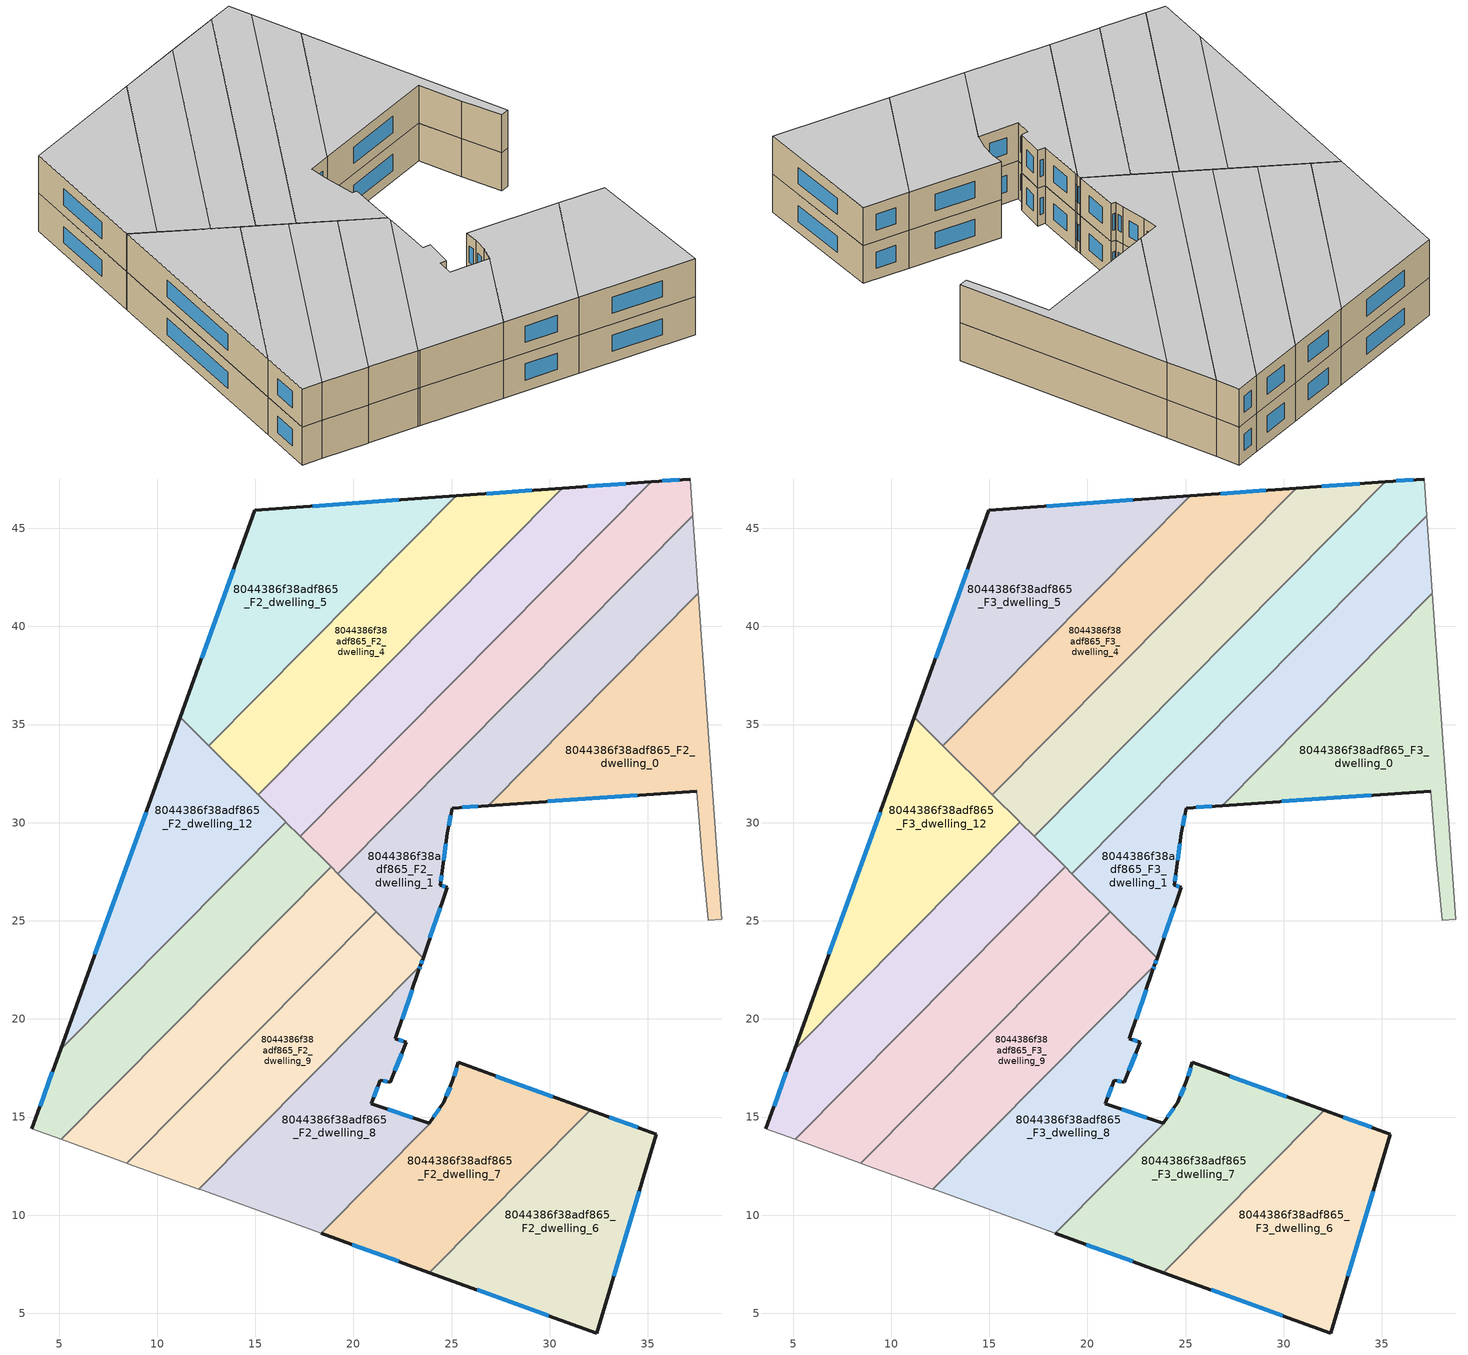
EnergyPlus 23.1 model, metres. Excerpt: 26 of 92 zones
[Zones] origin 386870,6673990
8044386f38adf865_F2_dwelling_0
 floor to 8044386f38adf865_F1_dwelling_0 (EU_floor_Construction): 37.58,41.69 38.77,25.08 38.1,25.02 37.77,28.16 37.5,31.6 26.86,30.87 z6
 wall outside (EU_wall_Construction): 26.86,30.87 37.5,31.6 z6:9
 wall adiabatic (EU_wall_Construction): 37.5,31.6 37.77,28.16 38.1,25.02 38.77,25.08 37.58,41.69 z6:9
 wall to 8044386f38adf865_F2_dwelling_1 (EU_wall_Construction): 37.58,41.69 26.86,30.87 z6:9
 window (EU_Window_Construction): 29.9,31.08 34.46,31.39 z6.86:8.14
8044386f38adf865_F2_dwelling_1
 floor to 8044386f38adf865_F1_dwelling_1 (EU_floor_Construction): 37.29,45.66 37.58,41.69 26.86,30.87 25.03,30.75 24.78,29.47 24.53,27.54 24.42,26.82 24.78,26.7 23.55,23.1 19.21,27.4 z6
 wall outside (EU_wall_Construction): 23.55,23.1 24.78,26.7 24.42,26.82 24.53,27.54 24.78,29.47 25.03,30.75 26.86,30.87 z6:9
 wall to 8044386f38adf865_F2_dwelling_2 (EU_wall_Construction): 37.29,45.66 19.21,27.4 z6:9
 wall adiabatic (EU_wall_Construction): 37.58,41.69 37.29,45.66 z6:9
 wall to 8044386f38adf865_F2_dwelling_9 (EU_wall_Construction): 21.16,25.47 21.19,25.43 23.55,23.1 z6:9
 wall to 8044386f38adf865_F2_dwelling_10 (EU_wall_Construction): 19.21,27.4 21.16,25.47 z6:9
 window (EU_Window_Construction): 24.45,27.02 24.5,27.33 / 24.68,26.73 24.53,26.78 / 23.9,24.13 24.43,25.67 / 25.55,30.78 26.34,30.84 / 24.85,29.83 24.96,30.38 / 24.6,28.09 24.71,28.92 z6.86:8.14
8044386f38adf865_F2_dwelling_10
 floor to 8044386f38adf865_F1_dwelling_10 (EU_floor_Construction): 21.16,25.47 8.46,12.65 5.1,13.86 18.86,27.75 z6
 wall to 8044386f38adf865_F2_dwelling_9 (EU_wall_Construction): 8.46,12.65 21.16,25.47 z6:9
 wall adiabatic (EU_wall_Construction): 5.1,13.86 8.46,12.65 z6:9
 wall to 8044386f38adf865_F2_dwelling_11 (EU_wall_Construction): 18.86,27.75 5.1,13.86 z6:9
 wall to 8044386f38adf865_F2_dwelling_2 (EU_wall_Construction): 19.21,27.4 18.86,27.75 z6:9
8044386f38adf865_F2_dwelling_11
 floor to 8044386f38adf865_F1_dwelling_11 (EU_floor_Construction): 18.86,27.75 5.1,13.86 3.61,14.4 5.07,18.45 16.55,30.04 z6
 wall outside (EU_wall_Construction): 5.07,18.45 3.61,14.4 z6:9
 wall adiabatic (EU_wall_Construction): 3.61,14.4 5.1,13.86 z6:9
 wall to 8044386f38adf865_F2_dwelling_3 (EU_wall_Construction): 17.28,29.31 16.55,30.04 z6:9
 wall to 8044386f38adf865_F2_dwelling_12 (EU_wall_Construction): 16.55,30.04 5.07,18.45 z6:9
 wall to 8044386f38adf865_F2_dwelling_2 (EU_wall_Construction): 18.86,27.74 17.28,29.31 z6:9
 window (EU_Window_Construction): 4.65,17.29 4.03,15.56 z6.86:8.14
8044386f38adf865_F2_dwelling_12
 floor to 8044386f38adf865_F1_dwelling_12 (EU_floor_Construction): 16.55,30.04 5.07,18.45 11.17,35.36 z6
 wall outside (EU_wall_Construction): 11.17,35.36 5.07,18.45 z6:9
 wall to 8044386f38adf865_F2_dwelling_4 (EU_wall_Construction): 15.15,31.42 12.62,33.93 z6:9
 wall to 8044386f38adf865_F2_dwelling_5 (EU_wall_Construction): 12.62,33.93 11.17,35.36 z6:9
 wall to 8044386f38adf865_F2_dwelling_3 (EU_wall_Construction): 16.55,30.04 15.15,31.42 z6:9
 window (EU_Window_Construction): 9.43,30.53 6.82,23.28 z6.86:8.14
8044386f38adf865_F2_dwelling_2
 floor to 8044386f38adf865_F1_dwelling_2 (EU_floor_Construction): 37.16,47.52 37.29,45.66 19.21,27.4 17.28,29.31 35.18,47.37 z6
 wall outside (EU_wall_Construction): 37.16,47.52 35.18,47.37 z6:9
 wall adiabatic (EU_wall_Construction): 37.29,45.66 37.16,47.52 z6:9
 wall to 8044386f38adf865_F2_dwelling_3 (EU_wall_Construction): 35.18,47.37 17.28,29.31 z6:9
 window (EU_Window_Construction): 36.6,47.48 35.75,47.41 z6.86:8.14
8044386f38adf865_F2_dwelling_3
 floor to 8044386f38adf865_F1_dwelling_3 (EU_floor_Construction): 35.18,47.37 17.28,29.31 15.15,31.42 30.64,47.05 z6
 wall outside (EU_wall_Construction): 35.18,47.37 30.64,47.05 z6:9
 wall to 8044386f38adf865_F2_dwelling_4 (EU_wall_Construction): 30.64,47.05 15.15,31.42 z6:9
 window (EU_Window_Construction): 33.89,47.28 31.94,47.14 z6.86:8.14
8044386f38adf865_F2_dwelling_4
 floor to 8044386f38adf865_F1_dwelling_4 (EU_floor_Construction): 30.64,47.05 15.15,31.42 12.62,33.92 25.24,46.66 z6
 wall outside (EU_wall_Construction): 30.64,47.05 25.24,46.66 z6:9
 wall to 8044386f38adf865_F2_dwelling_5 (EU_wall_Construction): 25.24,46.66 12.62,33.92 z6:9
 window (EU_Window_Construction): 29.1,46.94 26.79,46.77 z6.86:8.14
8044386f38adf865_F2_dwelling_5
 floor to 8044386f38adf865_F1_dwelling_5 (EU_floor_Construction): 25.24,46.66 12.62,33.92 11.17,35.36 14.98,45.93 z6
 wall outside (EU_wall_Construction): 25.24,46.66 14.98,45.93 11.17,35.36 z6:9
 window (EU_Window_Construction): 13.9,42.91 12.26,38.38 / 22.31,46.45 17.92,46.14 z6.86:8.14
8044386f38adf865_F2_dwelling_6
 floor to 8044386f38adf865_F1_dwelling_6 (EU_floor_Construction): 35.44,14.12 32.4,3.99 23.88,7.07 31.72,14.99 32.07,15.34 z6
 wall outside (EU_wall_Construction): 23.88,7.07 32.4,3.99 35.44,14.12 32.07,15.34 z6:9
 wall to 8044386f38adf865_F2_dwelling_7 (EU_wall_Construction): 32.07,15.34 31.73,15 / 31.72,14.99 23.88,7.07 z6:9
 window (EU_Window_Construction): 34.48,14.47 33.04,14.99 / 33.27,6.89 34.57,11.23 / 26.31,6.19 29.96,4.87 z6.86:8.14
8044386f38adf865_F2_dwelling_7
 floor to 8044386f38adf865_F1_dwelling_7 (EU_floor_Construction): 32.07,15.34 31.73,15 23.88,7.07 18.36,9.07 23.9,14.66 23.87,14.67 24.61,15.76 25.05,16.81 25.34,17.78 z6
 wall outside (EU_wall_Construction): 32.07,15.34 25.34,17.78 25.05,16.81 24.61,15.76 23.87,14.67 / 18.36,9.07 23.88,7.07 z6:9
 wall to 8044386f38adf865_F2_dwelling_8 (EU_wall_Construction): 23.87,14.67 23.9,14.66 18.36,9.07 z6:9
 window (EU_Window_Construction): 24.4,15.45 24.08,14.99 / 24.93,16.51 24.74,16.06 / 25.26,17.5 25.13,17.09 / 30.15,16.04 27.27,17.08 / 19.93,8.5 22.3,7.64 z6.86:8.14
8044386f38adf865_F2_dwelling_8
 floor to 8044386f38adf865_F1_dwelling_8 (EU_floor_Construction): 23.42,22.71 23.34,22.49 22.14,18.99 22.71,18.8 21.87,16.78 21.37,16.88 20.9,15.67 23.86,14.68 23.9,14.66 18.36,9.07 12.23,11.28 12.13,11.32 z6
 wall outside (EU_wall_Construction): 23.86,14.68 20.9,15.67 21.37,16.88 21.87,16.78 22.71,18.8 22.14,18.99 23.34,22.49 23.42,22.71 z6:9
 wall adiabatic (EU_wall_Construction): 12.13,11.32 12.23,11.28 18.36,9.07 z6:9
 wall to 8044386f38adf865_F2_dwelling_9 (EU_wall_Construction): 23.42,22.71 12.13,11.32 z6:9
 window (EU_Window_Construction): 23.36,22.56 23.4,22.65 / 22.48,19.99 23,21.49 / 22.54,18.86 22.3,18.94 / 22.11,17.36 22.47,18.23 / 21.51,16.85 21.73,16.81 / 21.03,16.02 21.23,16.53 / 23.02,14.96 21.75,15.39 z6.86:8.14
8044386f38adf865_F2_dwelling_9
 floor to 8044386f38adf865_F1_dwelling_9 (EU_floor_Construction): 21.19,25.43 23.55,23.1 23.42,22.71 12.13,11.32 8.51,12.63 8.46,12.65 21.16,25.47 z6
 wall outside (EU_wall_Construction): 23.42,22.71 23.55,23.1 z6:9
 wall adiabatic (EU_wall_Construction): 8.46,12.65 8.51,12.63 12.13,11.32 z6:9
 window (EU_Window_Construction): 23.46,22.82 23.51,22.99 z6.86:8.14
8044386f38adf865_F3_dwelling_0
 floor to 8044386f38adf865_F2_dwelling_0 (EU_floor_Construction): 37.58,41.69 38.77,25.08 38.1,25.02 37.77,28.16 37.5,31.6 26.86,30.87 z9
 wall outside (EU_wall_Construction): 26.86,30.87 37.5,31.6 z9:12
 wall adiabatic (EU_wall_Construction): 37.5,31.6 37.77,28.16 38.1,25.02 38.77,25.08 37.58,41.69 z9:12
 wall to 8044386f38adf865_F3_dwelling_1 (EU_wall_Construction): 37.58,41.69 26.86,30.87 z9:12
 window (EU_Window_Construction): 29.9,31.08 34.46,31.39 z9.86:11.14
 ceiling to 8044386f38adf865_F4_dwelling_0 (EU_floor_Construction): 38.77,25.08 37.58,41.69 26.86,30.87 37.5,31.6 37.77,28.16 38.1,25.02 z12
8044386f38adf865_F3_dwelling_1
 floor to 8044386f38adf865_F2_dwelling_1 (EU_floor_Construction): 37.29,45.66 37.58,41.69 26.86,30.87 25.03,30.75 24.78,29.47 24.53,27.54 24.42,26.82 24.78,26.7 23.55,23.1 19.21,27.4 z9
 wall outside (EU_wall_Construction): 23.55,23.1 24.78,26.7 24.42,26.82 24.53,27.54 24.78,29.47 25.03,30.75 26.86,30.87 z9:12
 wall to 8044386f38adf865_F3_dwelling_2 (EU_wall_Construction): 37.29,45.66 19.21,27.4 z9:12
 wall adiabatic (EU_wall_Construction): 37.58,41.69 37.29,45.66 z9:12
 wall to 8044386f38adf865_F3_dwelling_9 (EU_wall_Construction): 21.16,25.47 21.19,25.43 23.55,23.1 z9:12
 wall to 8044386f38adf865_F3_dwelling_10 (EU_wall_Construction): 19.21,27.4 21.16,25.47 z9:12
 window (EU_Window_Construction): 24.45,27.02 24.5,27.33 / 24.68,26.73 24.53,26.78 / 23.9,24.13 24.43,25.67 / 25.55,30.78 26.34,30.84 / 24.85,29.83 24.96,30.38 / 24.6,28.09 24.71,28.92 z9.86:11.14
 ceiling to 8044386f38adf865_F4_dwelling_1 (EU_floor_Construction): 26.86,30.87 37.58,41.69 37.29,45.66 19.21,27.4 23.55,23.1 24.78,26.7 24.42,26.82 24.53,27.54 24.78,29.47 25.03,30.75 z12
8044386f38adf865_F3_dwelling_10
 floor to 8044386f38adf865_F2_dwelling_10 (EU_floor_Construction): 21.16,25.47 8.46,12.65 5.1,13.86 18.86,27.75 z9
 wall to 8044386f38adf865_F3_dwelling_9 (EU_wall_Construction): 8.46,12.65 21.16,25.47 z9:12
 wall adiabatic (EU_wall_Construction): 5.1,13.86 8.46,12.65 z9:12
 wall to 8044386f38adf865_F3_dwelling_11 (EU_wall_Construction): 18.86,27.75 5.1,13.86 z9:12
 wall to 8044386f38adf865_F3_dwelling_2 (EU_wall_Construction): 19.21,27.4 18.86,27.75 z9:12
 ceiling to 8044386f38adf865_F4_dwelling_10 (EU_floor_Construction): 8.46,12.65 21.16,25.47 18.86,27.75 5.1,13.86 z12
8044386f38adf865_F3_dwelling_11
 floor to 8044386f38adf865_F2_dwelling_11 (EU_floor_Construction): 18.86,27.75 5.1,13.86 3.61,14.4 5.07,18.45 16.55,30.04 z9
 wall outside (EU_wall_Construction): 5.07,18.45 3.61,14.4 z9:12
 wall adiabatic (EU_wall_Construction): 3.61,14.4 5.1,13.86 z9:12
 wall to 8044386f38adf865_F3_dwelling_3 (EU_wall_Construction): 17.28,29.31 16.55,30.04 z9:12
 wall to 8044386f38adf865_F3_dwelling_12 (EU_wall_Construction): 16.55,30.04 5.07,18.45 z9:12
 wall to 8044386f38adf865_F3_dwelling_2 (EU_wall_Construction): 18.86,27.74 17.28,29.31 z9:12
 window (EU_Window_Construction): 4.65,17.29 4.03,15.56 z9.86:11.14
 ceiling to 8044386f38adf865_F4_dwelling_11 (EU_floor_Construction): 5.1,13.86 18.86,27.75 16.55,30.04 5.07,18.45 3.61,14.4 z12
8044386f38adf865_F3_dwelling_12
 floor to 8044386f38adf865_F2_dwelling_12 (EU_floor_Construction): 16.55,30.04 5.07,18.45 11.17,35.36 z9
 wall outside (EU_wall_Construction): 11.17,35.36 5.07,18.45 z9:12
 wall to 8044386f38adf865_F3_dwelling_4 (EU_wall_Construction): 15.15,31.42 12.62,33.93 z9:12
 wall to 8044386f38adf865_F3_dwelling_5 (EU_wall_Construction): 12.62,33.93 11.17,35.36 z9:12
 wall to 8044386f38adf865_F3_dwelling_3 (EU_wall_Construction): 16.55,30.04 15.15,31.42 z9:12
 window (EU_Window_Construction): 9.43,30.53 6.82,23.28 z9.86:11.14
 ceiling to 8044386f38adf865_F4_dwelling_12 (EU_floor_Construction): 5.07,18.45 16.55,30.04 11.17,35.36 z12
8044386f38adf865_F3_dwelling_2
 floor to 8044386f38adf865_F2_dwelling_2 (EU_floor_Construction): 37.16,47.52 37.29,45.66 19.21,27.4 17.28,29.31 35.18,47.37 z9
 wall outside (EU_wall_Construction): 37.16,47.52 35.18,47.37 z9:12
 wall adiabatic (EU_wall_Construction): 37.29,45.66 37.16,47.52 z9:12
 wall to 8044386f38adf865_F3_dwelling_3 (EU_wall_Construction): 35.18,47.37 17.28,29.31 z9:12
 window (EU_Window_Construction): 36.6,47.48 35.75,47.41 z9.86:11.14
 ceiling to 8044386f38adf865_F4_dwelling_2 (EU_floor_Construction): 19.21,27.4 37.29,45.66 37.16,47.52 35.18,47.37 17.28,29.31 z12
8044386f38adf865_F3_dwelling_3
 floor to 8044386f38adf865_F2_dwelling_3 (EU_floor_Construction): 35.18,47.37 17.28,29.31 15.15,31.42 30.64,47.05 z9
 wall outside (EU_wall_Construction): 35.18,47.37 30.64,47.05 z9:12
 wall to 8044386f38adf865_F3_dwelling_4 (EU_wall_Construction): 30.64,47.05 15.15,31.42 z9:12
 window (EU_Window_Construction): 33.89,47.28 31.94,47.14 z9.86:11.14
 ceiling to 8044386f38adf865_F4_dwelling_3 (EU_floor_Construction): 17.28,29.31 35.18,47.37 30.64,47.05 15.15,31.42 z12
8044386f38adf865_F3_dwelling_4
 floor to 8044386f38adf865_F2_dwelling_4 (EU_floor_Construction): 30.64,47.05 15.15,31.42 12.62,33.92 25.24,46.66 z9
 wall outside (EU_wall_Construction): 30.64,47.05 25.24,46.66 z9:12
 wall to 8044386f38adf865_F3_dwelling_5 (EU_wall_Construction): 25.24,46.66 12.62,33.92 z9:12
 window (EU_Window_Construction): 29.1,46.94 26.79,46.77 z9.86:11.14
 ceiling to 8044386f38adf865_F4_dwelling_4 (EU_floor_Construction): 15.15,31.42 30.64,47.05 25.24,46.66 12.62,33.92 z12
8044386f38adf865_F3_dwelling_5
 floor to 8044386f38adf865_F2_dwelling_5 (EU_floor_Construction): 25.24,46.66 12.62,33.92 11.17,35.36 14.98,45.93 z9
 wall outside (EU_wall_Construction): 25.24,46.66 14.98,45.93 11.17,35.36 z9:12
 window (EU_Window_Construction): 13.9,42.91 12.26,38.38 / 22.31,46.45 17.92,46.14 z9.86:11.14
 ceiling to 8044386f38adf865_F4_dwelling_5 (EU_floor_Construction): 12.62,33.92 25.24,46.66 14.98,45.93 11.17,35.36 z12
8044386f38adf865_F3_dwelling_6
 floor to 8044386f38adf865_F2_dwelling_6 (EU_floor_Construction): 35.44,14.12 32.4,3.99 23.88,7.07 31.72,14.99 32.07,15.34 z9
 wall outside (EU_wall_Construction): 23.88,7.07 32.4,3.99 35.44,14.12 32.07,15.34 z9:12
 wall to 8044386f38adf865_F3_dwelling_7 (EU_wall_Construction): 32.07,15.34 31.73,15 / 31.72,14.99 23.88,7.07 z9:12
 window (EU_Window_Construction): 34.48,14.47 33.04,14.99 / 33.27,6.89 34.57,11.23 / 26.31,6.19 29.96,4.87 z9.86:11.14
 ceiling to 8044386f38adf865_F4_dwelling_6 (EU_floor_Construction): 32.4,3.99 35.44,14.12 32.07,15.34 31.72,14.99 23.88,7.07 z12
8044386f38adf865_F3_dwelling_7
 floor to 8044386f38adf865_F2_dwelling_7 (EU_floor_Construction): 32.07,15.34 31.73,15 23.88,7.07 18.36,9.07 23.9,14.66 23.87,14.67 24.61,15.76 25.05,16.81 25.34,17.78 z9
 wall outside (EU_wall_Construction): 32.07,15.34 25.34,17.78 25.05,16.81 24.61,15.76 23.87,14.67 / 18.36,9.07 23.88,7.07 z9:12
 wall to 8044386f38adf865_F3_dwelling_8 (EU_wall_Construction): 23.87,14.67 23.9,14.66 18.36,9.07 z9:12
 window (EU_Window_Construction): 24.4,15.45 24.08,14.99 / 24.93,16.51 24.74,16.06 / 25.26,17.5 25.13,17.09 / 30.15,16.04 27.27,17.08 / 19.93,8.5 22.3,7.64 z9.86:11.14
 ceiling to 8044386f38adf865_F4_dwelling_7 (EU_floor_Construction): 31.73,15 32.07,15.34 25.34,17.78 25.05,16.81 24.61,15.76 23.87,14.67 23.9,14.66 18.36,9.07 23.88,7.07 z12
8044386f38adf865_F3_dwelling_8
 floor to 8044386f38adf865_F2_dwelling_8 (EU_floor_Construction): 23.42,22.71 23.34,22.49 22.14,18.99 22.71,18.8 21.87,16.78 21.37,16.88 20.9,15.67 23.86,14.68 23.9,14.66 18.36,9.07 12.23,11.28 12.13,11.32 z9
 wall outside (EU_wall_Construction): 23.86,14.68 20.9,15.67 21.37,16.88 21.87,16.78 22.71,18.8 22.14,18.99 23.34,22.49 23.42,22.71 z9:12
 wall adiabatic (EU_wall_Construction): 12.13,11.32 12.23,11.28 18.36,9.07 z9:12
 wall to 8044386f38adf865_F3_dwelling_9 (EU_wall_Construction): 23.42,22.71 12.13,11.32 z9:12
 window (EU_Window_Construction): 23.36,22.56 23.4,22.65 / 22.48,19.99 23,21.49 / 22.54,18.86 22.3,18.94 / 22.11,17.36 22.47,18.23 / 21.51,16.85 21.73,16.81 / 21.03,16.02 21.23,16.53 / 23.02,14.96 21.75,15.39 z9.86:11.14
 ceiling to 8044386f38adf865_F4_dwelling_8 (EU_floor_Construction): 18.36,9.07 23.9,14.66 23.86,14.68 20.9,15.67 21.37,16.88 21.87,16.78 22.71,18.8 22.14,18.99 23.34,22.49 23.42,22.71 12.13,11.32 12.23,11.28 z12
8044386f38adf865_F3_dwelling_9
 floor to 8044386f38adf865_F2_dwelling_9 (EU_floor_Construction): 21.19,25.43 23.55,23.1 23.42,22.71 12.13,11.32 8.51,12.63 8.46,12.65 21.16,25.47 z9
 wall outside (EU_wall_Construction): 23.42,22.71 23.55,23.1 z9:12
 wall adiabatic (EU_wall_Construction): 8.46,12.65 8.51,12.63 12.13,11.32 z9:12
 window (EU_Window_Construction): 23.46,22.82 23.51,22.99 z9.86:11.14
 ceiling to 8044386f38adf865_F4_dwelling_9 (EU_floor_Construction): 23.42,22.71 23.55,23.1 21.19,25.43 21.16,25.47 8.46,12.65 8.51,12.63 12.13,11.32 z12
[Building]
EU S2 Campaign: North Axis=0; Terrain=City; Solar Distribution=FullExterior
[Site:Location]
Helsinki-Vantaa.AP: Latitude=60.317; Longitude=24.963; Time Zone=2; Elevation=54.6
[SizingPeriod:WeatherFileDays]
AnnualSizingPeriod: Begin Month=1; Begin Day of Month=1; End Month=12; End Day of Month=31; Day of Week for Start Day=Monday; Use Weather File Daylight Saving Period=No; Use Weather File Rain and Snow Indicators=No
[MATERIAL]
EU_InternalMass_Material: Roughness=MediumRough; Thickness=0.1; Conductivity=1; Density=1800; Specific Heat=900; Thermal Absorptance=0.9; Solar Absorptance=0.7; Visible Absorptance=0.7
[MATERIAL:NOMASS] Roughness=MediumRough; Thermal Absorptance=0.9; Solar Absorptance=0.7; Visible Absorptance=0.7
Name | Thermal Resistance
EU_wall_NoMass | 1.10183
EU_floor_NoMass | 1.70606
[WINDOWMATERIAL:SIMPLEGLAZINGSYSTEM]
EU_Window_SimpleGlazing: UFactor=3.11035; Solar Heat Gain Coefficient=0.8; Visible Transmittance=0.8
[CONSTRUCTION]
EU_wall_Construction: EU_wall_NoMass
EU_floor_Construction: EU_floor_NoMass
EU_Window_Construction: EU_Window_SimpleGlazing
EU_InternalMass_Construction: EU_InternalMass_Material
[ZONE] Type=1; Multiplier=1; Ceiling Height=autocalculate; Floor Area=autocalculate; Part of Total Floor Area=Yes
Name | Volume
8044386f38adf865_F2_dwelling_0; 8044386f38adf865_F3_dwelling_0 | 187.928
8044386f38adf865_F2_dwelling_1; 8044386f38adf865_F3_dwelling_1 | 238.689
8044386f38adf865_F2_dwelling_10; 8044386f38adf865_F3_dwelling_10 | 182.41
8044386f38adf865_F2_dwelling_11; 8044386f38adf865_F3_dwelling_11 | 185.188
8044386f38adf865_F2_dwelling_12; 8044386f38adf865_F3_dwelling_12 | 185.121
8044386f38adf865_F2_dwelling_2; 8044386f38adf865_F3_dwelling_2 | 213.33
8044386f38adf865_F2_dwelling_3; 8044386f38adf865_F3_dwelling_3 | 213.363
8044386f38adf865_F2_dwelling_4; 8044386f38adf865_F3_dwelling_4 | 213.325
8044386f38adf865_F2_dwelling_5; 8044386f38adf865_F3_dwelling_5 | 213.318
8044386f38adf865_F2_dwelling_6; 8044386f38adf865_F3_dwelling_6 | 200.444
8044386f38adf865_F2_dwelling_7; 8044386f38adf865_F3_dwelling_7 | 191.493
8044386f38adf865_F2_dwelling_8; 8044386f38adf865_F3_dwelling_8 | 184.353
8044386f38adf865_F2_dwelling_9; 8044386f38adf865_F3_dwelling_9 | 183.111
[INTERNALMASS] Construction=EU_InternalMass_Construction
Name | Zone or ZoneList | Surface Area
8044386f38adf865_F2_dwelling_0_EU_InternalMass | 8044386f38adf865_F2_dwelling_0 | 62.6429
8044386f38adf865_F2_dwelling_1_EU_InternalMass | 8044386f38adf865_F2_dwelling_1 | 79.5636
8044386f38adf865_F2_dwelling_2_EU_InternalMass | 8044386f38adf865_F2_dwelling_2 | 71.11
8044386f38adf865_F2_dwelling_3_EU_InternalMass | 8044386f38adf865_F2_dwelling_3 | 71.1206
8044386f38adf865_F2_dwelling_4_EU_InternalMass | 8044386f38adf865_F2_dwelling_4 | 71.1084
8044386f38adf865_F2_dwelling_5_EU_InternalMass | 8044386f38adf865_F2_dwelling_5 | 71.1063
8044386f38adf865_F2_dwelling_6_EU_InternalMass | 8044386f38adf865_F2_dwelling_6 | 66.8171
8044386f38adf865_F2_dwelling_7_EU_InternalMass | 8044386f38adf865_F2_dwelling_7 | 63.8299
8044386f38adf865_F2_dwelling_8_EU_InternalMass | 8044386f38adf865_F2_dwelling_8 | 61.4559
8044386f38adf865_F2_dwelling_9_EU_InternalMass | 8044386f38adf865_F2_dwelling_9 | 61.0261
8044386f38adf865_F2_dwelling_10_EU_InternalMass | 8044386f38adf865_F2_dwelling_10 | 60.8093
8044386f38adf865_F2_dwelling_11_EU_InternalMass | 8044386f38adf865_F2_dwelling_11 | 61.7298
8044386f38adf865_F2_dwelling_12_EU_InternalMass | 8044386f38adf865_F2_dwelling_12 | 61.7068
8044386f38adf865_F3_dwelling_0_EU_InternalMass | 8044386f38adf865_F3_dwelling_0 | 62.6429
8044386f38adf865_F3_dwelling_1_EU_InternalMass | 8044386f38adf865_F3_dwelling_1 | 79.5636
8044386f38adf865_F3_dwelling_2_EU_InternalMass | 8044386f38adf865_F3_dwelling_2 | 71.11
8044386f38adf865_F3_dwelling_3_EU_InternalMass | 8044386f38adf865_F3_dwelling_3 | 71.1206
8044386f38adf865_F3_dwelling_4_EU_InternalMass | 8044386f38adf865_F3_dwelling_4 | 71.1084
8044386f38adf865_F3_dwelling_5_EU_InternalMass | 8044386f38adf865_F3_dwelling_5 | 71.1063
8044386f38adf865_F3_dwelling_6_EU_InternalMass | 8044386f38adf865_F3_dwelling_6 | 66.8171
8044386f38adf865_F3_dwelling_7_EU_InternalMass | 8044386f38adf865_F3_dwelling_7 | 63.8299
8044386f38adf865_F3_dwelling_8_EU_InternalMass | 8044386f38adf865_F3_dwelling_8 | 61.4559
8044386f38adf865_F3_dwelling_9_EU_InternalMass | 8044386f38adf865_F3_dwelling_9 | 61.0261
8044386f38adf865_F3_dwelling_10_EU_InternalMass | 8044386f38adf865_F3_dwelling_10 | 60.8093
8044386f38adf865_F3_dwelling_11_EU_InternalMass | 8044386f38adf865_F3_dwelling_11 | 61.7298
8044386f38adf865_F3_dwelling_12_EU_InternalMass | 8044386f38adf865_F3_dwelling_12 | 61.7068
[OTHEREQUIPMENT] Fuel Type=Electricity; Design Level Calculation Method=Watts/Area; Power per Zone Floor Area=1; Fraction Latent=0; Fraction Radiant=0; Fraction Lost=0; Carbon Dioxide Generation Rate=0; EndUse Subcategory=EU_Step8_InternalGains
Name | Zone or ZoneList or Space or SpaceList | Schedule
EU_Step8_InternalGain_8044386f38adf865_F2_dwelling_0_f000 | 8044386f38adf865_F2_dwelling_0 | EU_Step8_GainSchedule_8044386f38adf865_F2_dwelling_0_f000
EU_Step8_InternalGain_8044386f38adf865_F2_dwelling_1_f000 | 8044386f38adf865_F2_dwelling_1 | EU_Step8_GainSchedule_8044386f38adf865_F2_dwelling_1_f000
EU_Step8_InternalGain_8044386f38adf865_F2_dwelling_2_f000 | 8044386f38adf865_F2_dwelling_2 | EU_Step8_GainSchedule_8044386f38adf865_F2_dwelling_2_f000
EU_Step8_InternalGain_8044386f38adf865_F2_dwelling_3_f000 | 8044386f38adf865_F2_dwelling_3 | EU_Step8_GainSchedule_8044386f38adf865_F2_dwelling_3_f000
EU_Step8_InternalGain_8044386f38adf865_F2_dwelling_4_f000 | 8044386f38adf865_F2_dwelling_4 | EU_Step8_GainSchedule_8044386f38adf865_F2_dwelling_4_f000
EU_Step8_InternalGain_8044386f38adf865_F2_dwelling_5_f000 | 8044386f38adf865_F2_dwelling_5 | EU_Step8_GainSchedule_8044386f38adf865_F2_dwelling_5_f000
EU_Step8_InternalGain_8044386f38adf865_F2_dwelling_6_f000 | 8044386f38adf865_F2_dwelling_6 | EU_Step8_GainSchedule_8044386f38adf865_F2_dwelling_6_f000
EU_Step8_InternalGain_8044386f38adf865_F2_dwelling_7_f000 | 8044386f38adf865_F2_dwelling_7 | EU_Step8_GainSchedule_8044386f38adf865_F2_dwelling_7_f000
EU_Step8_InternalGain_8044386f38adf865_F2_dwelling_8_f000 | 8044386f38adf865_F2_dwelling_8 | EU_Step8_GainSchedule_8044386f38adf865_F2_dwelling_8_f000
EU_Step8_InternalGain_8044386f38adf865_F2_dwelling_9_f000 | 8044386f38adf865_F2_dwelling_9 | EU_Step8_GainSchedule_8044386f38adf865_F2_dwelling_9_f000
EU_Step8_InternalGain_8044386f38adf865_F2_dwelling_10_f000 | 8044386f38adf865_F2_dwelling_10 | EU_Step8_GainSchedule_8044386f38adf865_F2_dwelling_10_f000
EU_Step8_InternalGain_8044386f38adf865_F2_dwelling_11_f000 | 8044386f38adf865_F2_dwelling_11 | EU_Step8_GainSchedule_8044386f38adf865_F2_dwelling_11_f000
EU_Step8_InternalGain_8044386f38adf865_F2_dwelling_12_f000 | 8044386f38adf865_F2_dwelling_12 | EU_Step8_GainSchedule_8044386f38adf865_F2_dwelling_12_f000
EU_Step8_InternalGain_8044386f38adf865_F3_dwelling_0_f000 | 8044386f38adf865_F3_dwelling_0 | EU_Step8_GainSchedule_8044386f38adf865_F3_dwelling_0_f000
EU_Step8_InternalGain_8044386f38adf865_F3_dwelling_1_f000 | 8044386f38adf865_F3_dwelling_1 | EU_Step8_GainSchedule_8044386f38adf865_F3_dwelling_1_f000
EU_Step8_InternalGain_8044386f38adf865_F3_dwelling_2_f000 | 8044386f38adf865_F3_dwelling_2 | EU_Step8_GainSchedule_8044386f38adf865_F3_dwelling_2_f000
EU_Step8_InternalGain_8044386f38adf865_F3_dwelling_3_f000 | 8044386f38adf865_F3_dwelling_3 | EU_Step8_GainSchedule_8044386f38adf865_F3_dwelling_3_f000
EU_Step8_InternalGain_8044386f38adf865_F3_dwelling_4_f000 | 8044386f38adf865_F3_dwelling_4 | EU_Step8_GainSchedule_8044386f38adf865_F3_dwelling_4_f000
EU_Step8_InternalGain_8044386f38adf865_F3_dwelling_5_f000 | 8044386f38adf865_F3_dwelling_5 | EU_Step8_GainSchedule_8044386f38adf865_F3_dwelling_5_f000
EU_Step8_InternalGain_8044386f38adf865_F3_dwelling_6_f000 | 8044386f38adf865_F3_dwelling_6 | EU_Step8_GainSchedule_8044386f38adf865_F3_dwelling_6_f000
EU_Step8_InternalGain_8044386f38adf865_F3_dwelling_7_f000 | 8044386f38adf865_F3_dwelling_7 | EU_Step8_GainSchedule_8044386f38adf865_F3_dwelling_7_f000
EU_Step8_InternalGain_8044386f38adf865_F3_dwelling_8_f000 | 8044386f38adf865_F3_dwelling_8 | EU_Step8_GainSchedule_8044386f38adf865_F3_dwelling_8_f000
EU_Step8_InternalGain_8044386f38adf865_F3_dwelling_9_f000 | 8044386f38adf865_F3_dwelling_9 | EU_Step8_GainSchedule_8044386f38adf865_F3_dwelling_9_f000
EU_Step8_InternalGain_8044386f38adf865_F3_dwelling_10_f000 | 8044386f38adf865_F3_dwelling_10 | EU_Step8_GainSchedule_8044386f38adf865_F3_dwelling_10_f000
EU_Step8_InternalGain_8044386f38adf865_F3_dwelling_11_f000 | 8044386f38adf865_F3_dwelling_11 | EU_Step8_GainSchedule_8044386f38adf865_F3_dwelling_11_f000
EU_Step8_InternalGain_8044386f38adf865_F3_dwelling_12_f000 | 8044386f38adf865_F3_dwelling_12 | EU_Step8_GainSchedule_8044386f38adf865_F3_dwelling_12_f000
[ZONEVENTILATION:DESIGNFLOWRATE] Schedule=EU_AlwaysOn; Design Flow Rate Calculation Method=AirChanges/Hour; Air Changes per Hour=0.756316; Ventilation Type=Natural; Fan Pressure Rise=0; Fan Total Efficiency=1; Constant Term Coefficient=1; Temperature Term Coefficient=0; Velocity Term Coefficient=0; Velocity Squared Term Coefficient=0; Minimum Indoor Temperature=-100; Maximum Indoor Temperature=100; Delta Temperature=-100; Minimum Outdoor Temperature=-100; Maximum Outdoor Temperature=100; Maximum Wind Speed=40
Name | Zone or ZoneList or Space or SpaceList
EU_ConstantAir_8044386f38adf865_F2_dwelling_0 | 8044386f38adf865_F2_dwelling_0
EU_ConstantAir_8044386f38adf865_F2_dwelling_1 | 8044386f38adf865_F2_dwelling_1
EU_ConstantAir_8044386f38adf865_F2_dwelling_2 | 8044386f38adf865_F2_dwelling_2
EU_ConstantAir_8044386f38adf865_F2_dwelling_3 | 8044386f38adf865_F2_dwelling_3
EU_ConstantAir_8044386f38adf865_F2_dwelling_4 | 8044386f38adf865_F2_dwelling_4
EU_ConstantAir_8044386f38adf865_F2_dwelling_5 | 8044386f38adf865_F2_dwelling_5
EU_ConstantAir_8044386f38adf865_F2_dwelling_6 | 8044386f38adf865_F2_dwelling_6
EU_ConstantAir_8044386f38adf865_F2_dwelling_7 | 8044386f38adf865_F2_dwelling_7
EU_ConstantAir_8044386f38adf865_F2_dwelling_8 | 8044386f38adf865_F2_dwelling_8
EU_ConstantAir_8044386f38adf865_F2_dwelling_9 | 8044386f38adf865_F2_dwelling_9
EU_ConstantAir_8044386f38adf865_F2_dwelling_10 | 8044386f38adf865_F2_dwelling_10
EU_ConstantAir_8044386f38adf865_F2_dwelling_11 | 8044386f38adf865_F2_dwelling_11
EU_ConstantAir_8044386f38adf865_F2_dwelling_12 | 8044386f38adf865_F2_dwelling_12
EU_ConstantAir_8044386f38adf865_F3_dwelling_0 | 8044386f38adf865_F3_dwelling_0
EU_ConstantAir_8044386f38adf865_F3_dwelling_1 | 8044386f38adf865_F3_dwelling_1
EU_ConstantAir_8044386f38adf865_F3_dwelling_2 | 8044386f38adf865_F3_dwelling_2
EU_ConstantAir_8044386f38adf865_F3_dwelling_3 | 8044386f38adf865_F3_dwelling_3
EU_ConstantAir_8044386f38adf865_F3_dwelling_4 | 8044386f38adf865_F3_dwelling_4
EU_ConstantAir_8044386f38adf865_F3_dwelling_5 | 8044386f38adf865_F3_dwelling_5
EU_ConstantAir_8044386f38adf865_F3_dwelling_6 | 8044386f38adf865_F3_dwelling_6
EU_ConstantAir_8044386f38adf865_F3_dwelling_7 | 8044386f38adf865_F3_dwelling_7
EU_ConstantAir_8044386f38adf865_F3_dwelling_8 | 8044386f38adf865_F3_dwelling_8
EU_ConstantAir_8044386f38adf865_F3_dwelling_9 | 8044386f38adf865_F3_dwelling_9
EU_ConstantAir_8044386f38adf865_F3_dwelling_10 | 8044386f38adf865_F3_dwelling_10
EU_ConstantAir_8044386f38adf865_F3_dwelling_11 | 8044386f38adf865_F3_dwelling_11
EU_ConstantAir_8044386f38adf865_F3_dwelling_12 | 8044386f38adf865_F3_dwelling_12
[HVACTEMPLATE:THERMOSTAT] Constant Heating Setpoint=20; Constant Cooling Setpoint=50
EU_HeatOnly_8044386f38adf865_F1_dwelling_11; EU_HeatOnly_8044386f38adf865_F1_dwelling_12; EU_HeatOnly_8044386f38adf865_F2_dwelling_0; EU_HeatOnly_8044386f38adf865_F2_dwelling_1; EU_HeatOnly_8044386f38adf865_F2_dwelling_2; EU_HeatOnly_8044386f38adf865_F2_dwelling_3; EU_HeatOnly_8044386f38adf865_F2_dwelling_4; EU_HeatOnly_8044386f38adf865_F2_dwelling_5; EU_HeatOnly_8044386f38adf865_F2_dwelling_6; EU_HeatOnly_8044386f38adf865_F2_dwelling_7; EU_HeatOnly_8044386f38adf865_F2_dwelling_8; EU_HeatOnly_8044386f38adf865_F2_dwelling_9; EU_HeatOnly_8044386f38adf865_F2_dwelling_10; EU_HeatOnly_8044386f38adf865_F2_dwelling_11; EU_HeatOnly_8044386f38adf865_F2_dwelling_12; EU_HeatOnly_8044386f38adf865_F3_dwelling_0; EU_HeatOnly_8044386f38adf865_F3_dwelling_1; EU_HeatOnly_8044386f38adf865_F3_dwelling_2; EU_HeatOnly_8044386f38adf865_F3_dwelling_3; EU_HeatOnly_8044386f38adf865_F3_dwelling_4; EU_HeatOnly_8044386f38adf865_F3_dwelling_5; EU_HeatOnly_8044386f38adf865_F3_dwelling_6; EU_HeatOnly_8044386f38adf865_F3_dwelling_7; EU_HeatOnly_8044386f38adf865_F3_dwelling_8; EU_HeatOnly_8044386f38adf865_F3_dwelling_9; EU_HeatOnly_8044386f38adf865_F3_dwelling_10; EU_HeatOnly_8044386f38adf865_F3_dwelling_11; EU_HeatOnly_8044386f38adf865_F3_dwelling_12; EU_HeatOnly_8044386f38adf865_F4_dwelling_0; EU_HeatOnly_8044386f38adf865_F4_dwelling_1; EU_HeatOnly_8044386f38adf865_F4_dwelling_2; EU_HeatOnly_8044386f38adf865_F4_dwelling_3; EU_HeatOnly_8044386f38adf865_F4_dwelling_4; EU_HeatOnly_8044386f38adf865_F4_dwelling_5; EU_HeatOnly_8044386f38adf865_F4_dwelling_6; EU_HeatOnly_8044386f38adf865_F4_dwelling_7; EU_HeatOnly_8044386f38adf865_F4_dwelling_8; EU_HeatOnly_8044386f38adf865_F4_dwelling_9; EU_HeatOnly_8044386f38adf865_F4_dwelling_10; EU_HeatOnly_8044386f38adf865_F4_dwelling_11; EU_HeatOnly_8044386f38adf865_F4_dwelling_12; EU_HeatOnly_8044386f38adf865_F5_dwelling_0; EU_HeatOnly_8044386f38adf865_F5_dwelling_1; EU_HeatOnly_8044386f38adf865_F5_dwelling_2; EU_HeatOnly_8044386f38adf865_F5_dwelling_3; EU_HeatOnly_8044386f38adf865_F5_dwelling_4; EU_HeatOnly_8044386f38adf865_F5_dwelling_5; EU_HeatOnly_8044386f38adf865_F5_dwelling_6; EU_HeatOnly_8044386f38adf865_F5_dwelling_7; EU_HeatOnly_8044386f38adf865_F5_dwelling_8; EU_HeatOnly_8044386f38adf865_F5_dwelling_9; EU_HeatOnly_8044386f38adf865_F5_dwelling_10; EU_HeatOnly_8044386f38adf865_F5_dwelling_11; EU_HeatOnly_8044386f38adf865_F5_dwelling_12; EU_HeatOnly_8044386f38adf865_F6_dwelling_0; EU_HeatOnly_8044386f38adf865_F6_dwelling_1; EU_HeatOnly_8044386f38adf865_F6_dwelling_2; EU_HeatOnly_8044386f38adf865_F6_dwelling_3; EU_HeatOnly_8044386f38adf865_F6_dwelling_4; EU_HeatOnly_8044386f38adf865_F6_dwelling_5; EU_HeatOnly_8044386f38adf865_F6_dwelling_6; EU_HeatOnly_8044386f38adf865_F6_dwelling_7; EU_HeatOnly_8044386f38adf865_F6_dwelling_8; EU_HeatOnly_8044386f38adf865_F6_dwelling_9; EU_HeatOnly_8044386f38adf865_F6_dwelling_10; EU_HeatOnly_8044386f38adf865_F6_dwelling_11; EU_HeatOnly_8044386f38adf865_F6_dwelling_12
[HVACTEMPLATE:ZONE:IDEALLOADSAIRSYSTEM] System Availability Schedule=EU_AlwaysOn; Maximum Heating Supply Air Temperature=50; Minimum Cooling Supply Air Temperature=13; Maximum Heating Supply Air Humidity Ratio=0.0156; Minimum Cooling Supply Air Humidity Ratio=0.0077; Heating Limit=NoLimit; Cooling Limit=NoLimit; Heating Availability Schedule=EU_AlwaysOn; Cooling Availability Schedule=EU_CoolingOff; Dehumidification Control Type=ConstantSensibleHeatRatio; Cooling Sensible Heat Ratio=0.7; Dehumidification Setpoint=60; Humidification Control Type=None; Humidification Setpoint=30; Outdoor Air Method=None; Outdoor Air Flow Rate per Person=0.00944; Outdoor Air Flow Rate per Zone Floor Area=0; Outdoor Air Flow Rate per Zone=0; Demand Controlled Ventilation Type=None; Outdoor Air Economizer Type=NoEconomizer; Heat Recovery Type=None; Sensible Heat Recovery Effectiveness=0.7; Latent Heat Recovery Effectiveness=0.65
Name | Template Thermostat
8044386f38adf865_F2_dwelling_0 | EU_HeatOnly_8044386f38adf865_F2_dwelling_0
8044386f38adf865_F2_dwelling_1 | EU_HeatOnly_8044386f38adf865_F2_dwelling_1
8044386f38adf865_F2_dwelling_2 | EU_HeatOnly_8044386f38adf865_F2_dwelling_2
8044386f38adf865_F2_dwelling_3 | EU_HeatOnly_8044386f38adf865_F2_dwelling_3
8044386f38adf865_F2_dwelling_4 | EU_HeatOnly_8044386f38adf865_F2_dwelling_4
8044386f38adf865_F2_dwelling_5 | EU_HeatOnly_8044386f38adf865_F2_dwelling_5
8044386f38adf865_F2_dwelling_6 | EU_HeatOnly_8044386f38adf865_F2_dwelling_6
8044386f38adf865_F2_dwelling_7 | EU_HeatOnly_8044386f38adf865_F2_dwelling_7
8044386f38adf865_F2_dwelling_8 | EU_HeatOnly_8044386f38adf865_F2_dwelling_8
8044386f38adf865_F2_dwelling_9 | EU_HeatOnly_8044386f38adf865_F2_dwelling_9
8044386f38adf865_F2_dwelling_10 | EU_HeatOnly_8044386f38adf865_F2_dwelling_10
8044386f38adf865_F2_dwelling_11 | EU_HeatOnly_8044386f38adf865_F2_dwelling_11
8044386f38adf865_F2_dwelling_12 | EU_HeatOnly_8044386f38adf865_F2_dwelling_12
8044386f38adf865_F3_dwelling_0 | EU_HeatOnly_8044386f38adf865_F3_dwelling_0
8044386f38adf865_F3_dwelling_1 | EU_HeatOnly_8044386f38adf865_F3_dwelling_1
8044386f38adf865_F3_dwelling_2 | EU_HeatOnly_8044386f38adf865_F3_dwelling_2
8044386f38adf865_F3_dwelling_3 | EU_HeatOnly_8044386f38adf865_F3_dwelling_3
8044386f38adf865_F3_dwelling_4 | EU_HeatOnly_8044386f38adf865_F3_dwelling_4
8044386f38adf865_F3_dwelling_5 | EU_HeatOnly_8044386f38adf865_F3_dwelling_5
8044386f38adf865_F3_dwelling_6 | EU_HeatOnly_8044386f38adf865_F3_dwelling_6
8044386f38adf865_F3_dwelling_7 | EU_HeatOnly_8044386f38adf865_F3_dwelling_7
8044386f38adf865_F3_dwelling_8 | EU_HeatOnly_8044386f38adf865_F3_dwelling_8
8044386f38adf865_F3_dwelling_9 | EU_HeatOnly_8044386f38adf865_F3_dwelling_9
8044386f38adf865_F3_dwelling_10 | EU_HeatOnly_8044386f38adf865_F3_dwelling_10
8044386f38adf865_F3_dwelling_11 | EU_HeatOnly_8044386f38adf865_F3_dwelling_11
8044386f38adf865_F3_dwelling_12 | EU_HeatOnly_8044386f38adf865_F3_dwelling_12
[SIZING:ZONE] Zone Cooling Design Supply Air Temperature Input Method=SupplyAirTemperature; Zone Cooling Design Supply Air Temperature=13; Zone Heating Design Supply Air Temperature Input Method=SupplyAirTemperature; Zone Heating Design Supply Air Temperature=50; Zone Cooling Design Supply Air Humidity Ratio=0.008; Zone Heating Design Supply Air Humidity Ratio=0.008; Cooling Design Air Flow Method=DesignDay; Cooling Design Air Flow Rate=0; Cooling Minimum Air Flow per Zone Floor Area=0.000762; Cooling Minimum Air Flow=0; Cooling Minimum Air Flow Fraction=0.2; Heating Design Air Flow Method=DesignDay; Heating Design Air Flow Rate=0; Heating Maximum Air Flow per Zone Floor Area=0.002032; Heating Maximum Air Flow=0.141576; Heating Maximum Air Flow Fraction=0.3; Account for Dedicated Outdoor Air System=No; Dedicated Outdoor Air System Control Strategy=NeutralSupplyAir; Dedicated Outdoor Air Low Setpoint Temperature for Design=autosize; Dedicated Outdoor Air High Setpoint Temperature for Design=autosize; Zone Load Sizing Method=Sensible Load Only No Latent Load; Zone Latent Cooling Design Supply Air Humidity Ratio Input Method=HumidityRatioDifference; Zone Cooling Design Supply Air Humidity Ratio Difference=0.005; Zone Latent Heating Design Supply Air Humidity Ratio Input Method=HumidityRatioDifference; Zone Humidification Design Supply Air Humidity Ratio Difference=0.005
8044386f38adf865_F2_dwelling_0; 8044386f38adf865_F2_dwelling_1; 8044386f38adf865_F2_dwelling_2; 8044386f38adf865_F2_dwelling_3; 8044386f38adf865_F2_dwelling_4; 8044386f38adf865_F2_dwelling_5; 8044386f38adf865_F2_dwelling_6; 8044386f38adf865_F2_dwelling_7; 8044386f38adf865_F2_dwelling_8; 8044386f38adf865_F2_dwelling_9; 8044386f38adf865_F2_dwelling_10; 8044386f38adf865_F2_dwelling_11; 8044386f38adf865_F2_dwelling_12; 8044386f38adf865_F3_dwelling_0; 8044386f38adf865_F3_dwelling_1; 8044386f38adf865_F3_dwelling_2; 8044386f38adf865_F3_dwelling_3; 8044386f38adf865_F3_dwelling_4; 8044386f38adf865_F3_dwelling_5; 8044386f38adf865_F3_dwelling_6; 8044386f38adf865_F3_dwelling_7; 8044386f38adf865_F3_dwelling_8; 8044386f38adf865_F3_dwelling_9; 8044386f38adf865_F3_dwelling_10; 8044386f38adf865_F3_dwelling_11; 8044386f38adf865_F3_dwelling_12
[SCHEDULE:CONSTANT]
Name | Hourly Value
EU_AlwaysOn | 1
EU_CoolingOff | 0
[SCHEDULE:FILE] Column Number=1; Rows to Skip at Top=0; Number of Hours of Data=8760; Column Separator=Comma; Interpolate to Timestep=No; Minutes per Item=60; Adjust Schedule for Daylight Savings=Yes
Name | File
EU_Step8_GainSchedule_8044386f38adf865_F2_dwelling_0_f000 | ../../schedules/8044386f38adf865/8044386f38adf865_F2_dwelling_0_f000_gain.csv
EU_Step8_GainSchedule_8044386f38adf865_F2_dwelling_1_f000 | ../../schedules/8044386f38adf865/8044386f38adf865_F2_dwelling_1_f000_gain.csv
EU_Step8_GainSchedule_8044386f38adf865_F2_dwelling_2_f000 | ../../schedules/8044386f38adf865/8044386f38adf865_F2_dwelling_2_f000_gain.csv
EU_Step8_GainSchedule_8044386f38adf865_F2_dwelling_3_f000 | ../../schedules/8044386f38adf865/8044386f38adf865_F2_dwelling_3_f000_gain.csv
EU_Step8_GainSchedule_8044386f38adf865_F2_dwelling_4_f000 | ../../schedules/8044386f38adf865/8044386f38adf865_F2_dwelling_4_f000_gain.csv
EU_Step8_GainSchedule_8044386f38adf865_F2_dwelling_5_f000 | ../../schedules/8044386f38adf865/8044386f38adf865_F2_dwelling_5_f000_gain.csv
EU_Step8_GainSchedule_8044386f38adf865_F2_dwelling_6_f000 | ../../schedules/8044386f38adf865/8044386f38adf865_F2_dwelling_6_f000_gain.csv
EU_Step8_GainSchedule_8044386f38adf865_F2_dwelling_7_f000 | ../../schedules/8044386f38adf865/8044386f38adf865_F2_dwelling_7_f000_gain.csv
EU_Step8_GainSchedule_8044386f38adf865_F2_dwelling_8_f000 | ../../schedules/8044386f38adf865/8044386f38adf865_F2_dwelling_8_f000_gain.csv
EU_Step8_GainSchedule_8044386f38adf865_F2_dwelling_9_f000 | ../../schedules/8044386f38adf865/8044386f38adf865_F2_dwelling_9_f000_gain.csv
EU_Step8_GainSchedule_8044386f38adf865_F2_dwelling_10_f000 | ../../schedules/8044386f38adf865/8044386f38adf865_F2_dwelling_10_f000_gain.csv
EU_Step8_GainSchedule_8044386f38adf865_F2_dwelling_11_f000 | ../../schedules/8044386f38adf865/8044386f38adf865_F2_dwelling_11_f000_gain.csv
EU_Step8_GainSchedule_8044386f38adf865_F2_dwelling_12_f000 | ../../schedules/8044386f38adf865/8044386f38adf865_F2_dwelling_12_f000_gain.csv
EU_Step8_GainSchedule_8044386f38adf865_F3_dwelling_0_f000 | ../../schedules/8044386f38adf865/8044386f38adf865_F3_dwelling_0_f000_gain.csv
EU_Step8_GainSchedule_8044386f38adf865_F3_dwelling_1_f000 | ../../schedules/8044386f38adf865/8044386f38adf865_F3_dwelling_1_f000_gain.csv
EU_Step8_GainSchedule_8044386f38adf865_F3_dwelling_2_f000 | ../../schedules/8044386f38adf865/8044386f38adf865_F3_dwelling_2_f000_gain.csv
EU_Step8_GainSchedule_8044386f38adf865_F3_dwelling_3_f000 | ../../schedules/8044386f38adf865/8044386f38adf865_F3_dwelling_3_f000_gain.csv
EU_Step8_GainSchedule_8044386f38adf865_F3_dwelling_4_f000 | ../../schedules/8044386f38adf865/8044386f38adf865_F3_dwelling_4_f000_gain.csv
EU_Step8_GainSchedule_8044386f38adf865_F3_dwelling_5_f000 | ../../schedules/8044386f38adf865/8044386f38adf865_F3_dwelling_5_f000_gain.csv
EU_Step8_GainSchedule_8044386f38adf865_F3_dwelling_6_f000 | ../../schedules/8044386f38adf865/8044386f38adf865_F3_dwelling_6_f000_gain.csv
EU_Step8_GainSchedule_8044386f38adf865_F3_dwelling_7_f000 | ../../schedules/8044386f38adf865/8044386f38adf865_F3_dwelling_7_f000_gain.csv
EU_Step8_GainSchedule_8044386f38adf865_F3_dwelling_8_f000 | ../../schedules/8044386f38adf865/8044386f38adf865_F3_dwelling_8_f000_gain.csv
EU_Step8_GainSchedule_8044386f38adf865_F3_dwelling_9_f000 | ../../schedules/8044386f38adf865/8044386f38adf865_F3_dwelling_9_f000_gain.csv
EU_Step8_GainSchedule_8044386f38adf865_F3_dwelling_10_f000 | ../../schedules/8044386f38adf865/8044386f38adf865_F3_dwelling_10_f000_gain.csv
EU_Step8_GainSchedule_8044386f38adf865_F3_dwelling_11_f000 | ../../schedules/8044386f38adf865/8044386f38adf865_F3_dwelling_11_f000_gain.csv
EU_Step8_GainSchedule_8044386f38adf865_F3_dwelling_12_f000 | ../../schedules/8044386f38adf865/8044386f38adf865_F3_dwelling_12_f000_gain.csv
